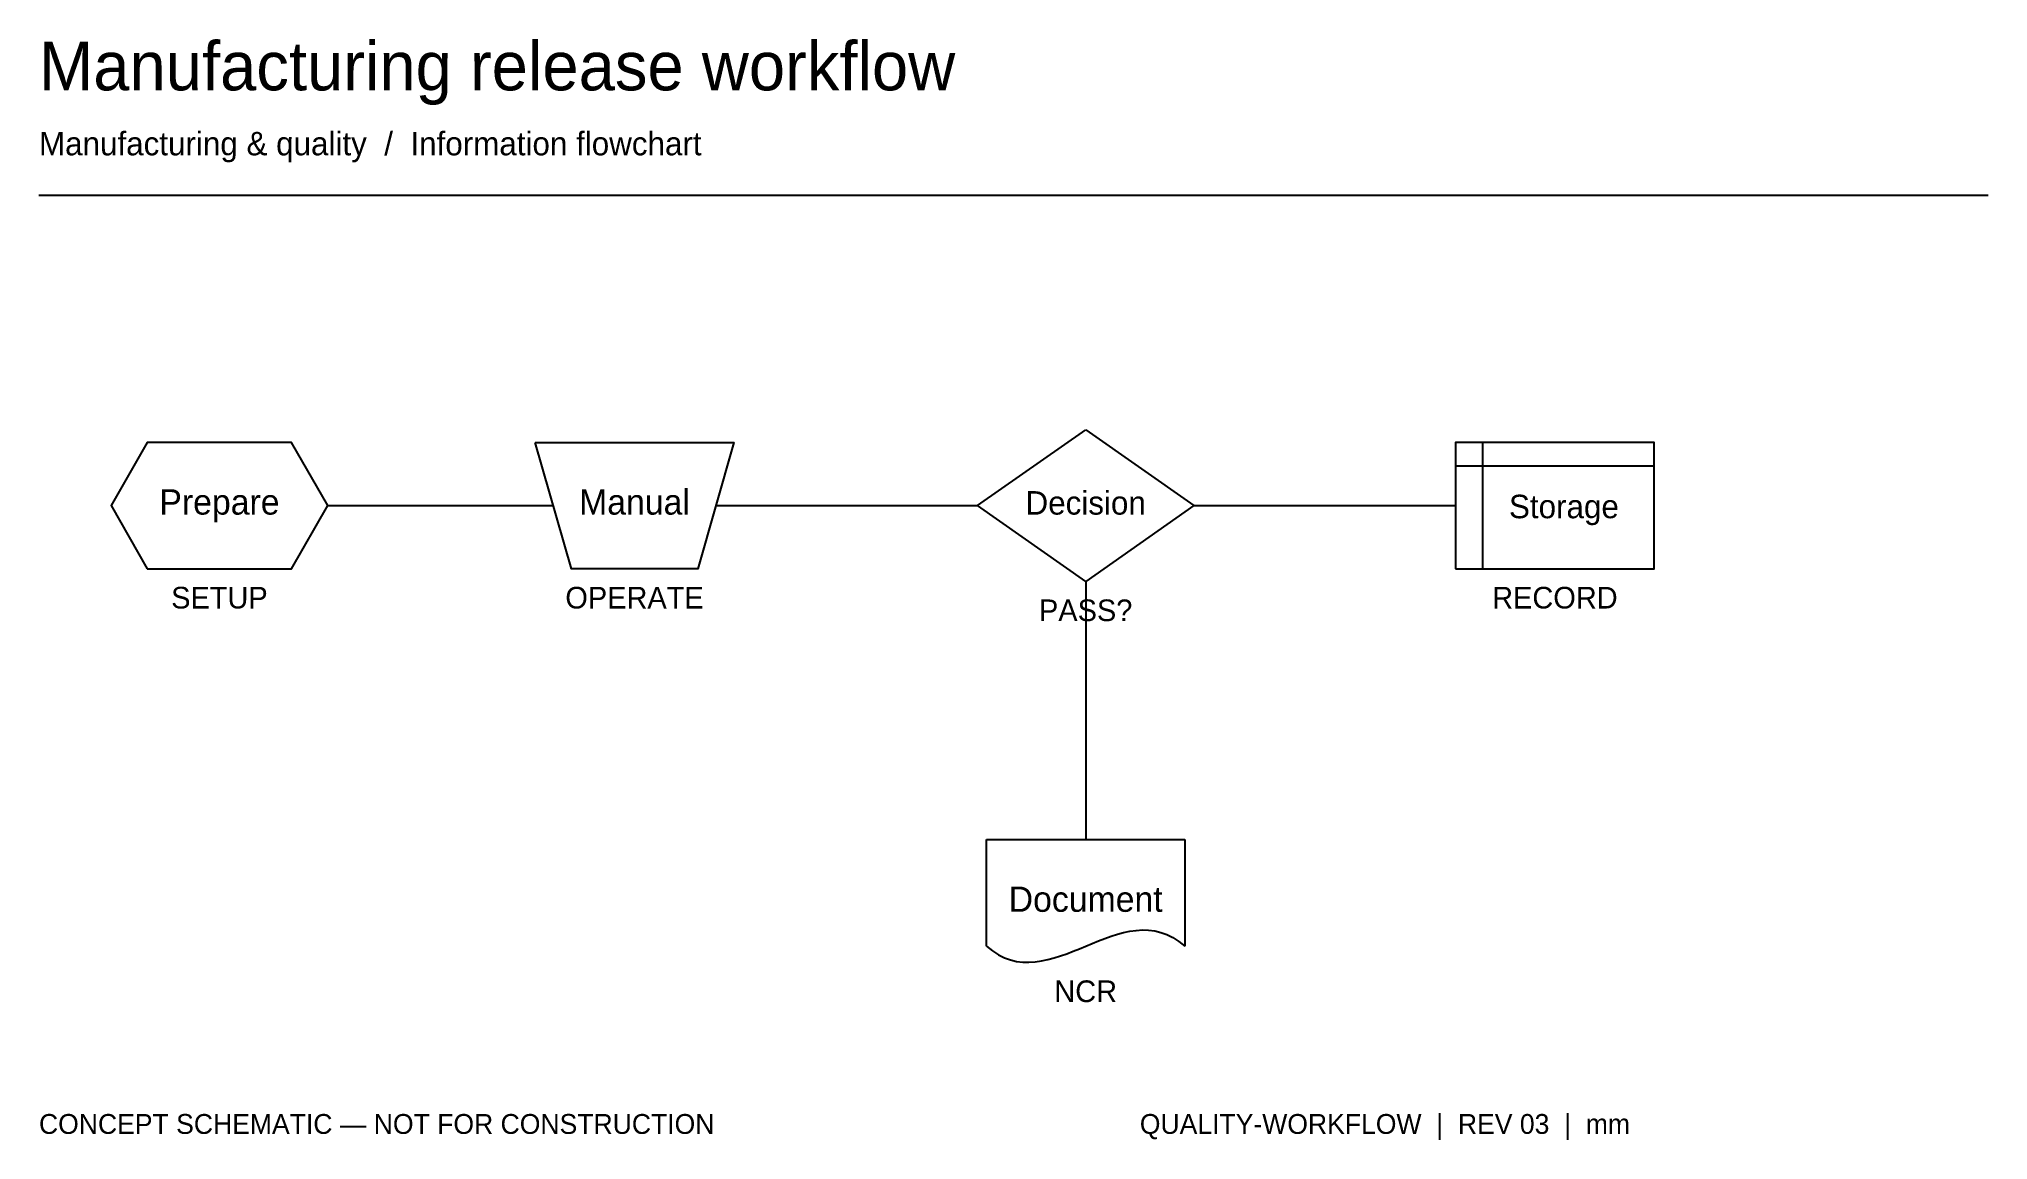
# Model space of a CAD drawing. Header units: millimetres. Extents: x 40 to 1120, y 39 to 648.
import ezdxf
from ezdxf.enums import TextEntityAlignment as Align

# ---------------------------------------------------------------- set-up
doc = ezdxf.new("R2010")
doc.units = ezdxf.units.MM
doc.layers.get('0').update_dxf_attribs({"linetype": 'CONTINUOUS', "true_color": 0x344755})
doc.layers.add('Annotations', color=7, linetype='CONTINUOUS', true_color=0x71808a)
doc.layers.add('Process', color=7, linetype='CONTINUOUS', true_color=0x147c77)

# ---------------------------------------------------------------- blocks, each defined once
blk = doc.blocks.new('CC_PREPARATION')
at = {"color": 0, "linetype": 'CONTINUOUS'}
blk.add_lwpolyline([(-40, -35), (40, -35), (60, 0), (40, 35), (-40, 35), (-60, 0)], close=True, dxfattribs=at)
blk.add_text('Prepare', height=14, dxfattribs=at).set_placement((0, -5), align=Align.CENTER)
blk = doc.blocks.new('CC_MANUAL_OPERATION')
at = {"color": 0, "linetype": 'CONTINUOUS'}
blk.add_lwpolyline([(-55, 35), (55, 35), (35, -35), (-35, -35)], close=True, dxfattribs=at)
blk.add_text('Manual', height=14, dxfattribs=at).set_placement((0, -5), align=Align.CENTER)
blk = doc.blocks.new('CC_DECISION')
at = {"color": 0, "linetype": 'CONTINUOUS'}
blk.add_lwpolyline([(0, 42), (60, 0), (0, -42), (-60, 0)], close=True, dxfattribs=at)
blk.add_text('Decision', height=13, dxfattribs=at).set_placement((0, -5), align=Align.CENTER)
blk = doc.blocks.new('CC_INTERNAL_STORAGE')
at = {"color": 0, "linetype": 'CONTINUOUS'}
for p, q in [((-40, -35), (-40, 35)), ((-55, 22), (55, 22))]:
    blk.add_line(p, q, dxfattribs=at)
blk.add_lwpolyline([(-55, -35), (55, -35), (55, 35), (-55, 35)], close=True, dxfattribs=at)
blk.add_text('Storage', height=13, dxfattribs=at).set_placement((5, -7), align=Align.CENTER)
blk = doc.blocks.new('CC_DOCUMENT')
at = {"color": 0, "linetype": 'CONTINUOUS'}
for p, q in [((-55, -24), (-55, 35)), ((-55, 35), (55, 35)), ((55, 35), (55, -24))]:
    blk.add_line(p, q, dxfattribs=at)
blk.add_open_spline([(-55, -24), (-20, -55), (20, 7), (55, -24)], degree=3, dxfattribs=at)
blk.add_text('Document', height=14, dxfattribs=at).set_placement((0, -5), align=Align.CENTER)

msp = doc.modelspace()

# ---------------------------------------------------------------- linework, layer by layer
at = {"layer": 'Annotations'}
msp.add_line((40, 562), (1120, 562), dxfattribs=at)
at = {"layer": 'Process', "color": 7, "true_color": 0x147c77}
for points in [[(200, 390), (325, 390)], [(415, 390), (560, 390)], [(680, 390), (825, 390)], [(620, 348), (620, 205)]]:
    msp.add_lwpolyline(points, dxfattribs=at)

# ---------------------------------------------------------------- block references
at = {"layer": 'Process'}
ref = msp.add_blockref('CC_DECISION', (620, 390), dxfattribs=at)
ref.add_attrib('TAG', 'PASS?', dxfattribs={"height": 12}).set_placement((620, 326), align=Align.CENTER)
ref = msp.add_blockref('CC_PREPARATION', (140, 390), dxfattribs=at)
ref.add_attrib('TAG', 'SETUP', dxfattribs={"height": 12}).set_placement((140, 333), align=Align.CENTER)
ref = msp.add_blockref('CC_MANUAL_OPERATION', (370, 390), dxfattribs=at)
ref.add_attrib('TAG', 'OPERATE', dxfattribs={"height": 12}).set_placement((370, 333), align=Align.CENTER)
ref = msp.add_blockref('CC_INTERNAL_STORAGE', (880, 390), dxfattribs=at)
ref.add_attrib('TAG', 'RECORD', dxfattribs={"height": 12}).set_placement((880, 333), align=Align.CENTER)
ref = msp.add_blockref('CC_DOCUMENT', (620, 170), dxfattribs=at)
ref.add_attrib('TAG', 'NCR', dxfattribs={"height": 12}).set_placement((620, 115), align=Align.CENTER)

# ---------------------------------------------------------------- texts
at = {"layer": 'Annotations'}
for s, height, p in [('Manufacturing release workflow', 27, (40, 620)), ('Manufacturing & quality  /  Information flowchart', 13, (40, 584)), ('CONCEPT SCHEMATIC — NOT FOR CONSTRUCTION', 11, (40, 42)), ('QUALITY-WORKFLOW  |  REV 03  |  mm', 11, (650, 42))]:
    msp.add_text(s, height=height, dxfattribs=at).set_placement(p)

doc.saveas('drawing.dxf')
